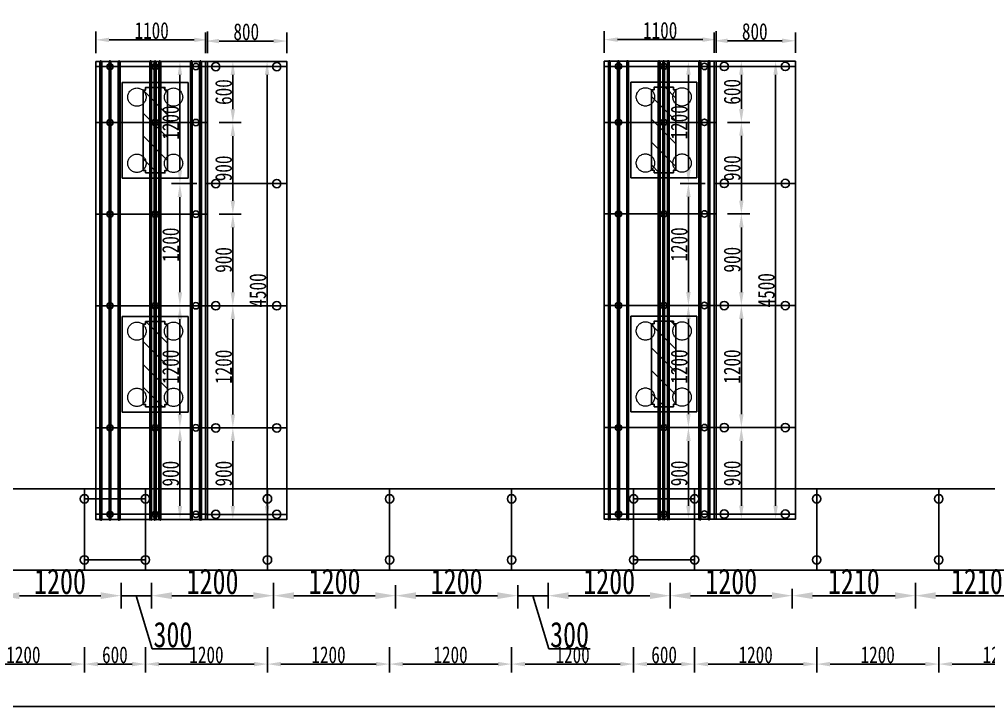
# Model space of a CAD drawing. Extents: x 0 to 558779, y 0 to 2762081.
# Drawn here: x 510754.6 to 510849.9, y 2757096.9 to 2757164.4 of the extents above; entities that cross this region are included whole.
import ezdxf

# ---------------------------------------------------------------- set-up
doc = ezdxf.new("R2010")
doc.units = 0
doc.header["$LTSCALE"] = 20
doc.header["$PDMODE"] = 34
doc.linetypes.add('CENTER', pattern=[2, 1.25, -0.25, 0.25, -0.25])
doc.linetypes.add('DASHED', pattern=[19.05, 12.7, -6.35])
for name, color, linetype, lineweight in [('Layer1', 1, 'Continuous', 15), ('Layer3', 6, 'CENTER', 9), ('构造细实', 5, 'Continuous', 15), ('细虚线', 2, 'DASHED', 15)]:
    doc.layers.add(name, color=color, linetype=linetype, lineweight=lineweight)
for name, color, linetype in [('QL-主线桥位平面', 190, 'Continuous'), ('粗实线', 1, 'Continuous'), ('细实线', 8, 'Continuous')]:
    doc.layers.add(name, color=color, linetype=linetype)
doc.styles.add('FS', font='仿宋_GB2312.ttf', dxfattribs={"width": 0.75})
doc.dimstyles.new('100', dxfattribs={"dimtxt": 2.5, "dimasz": 2, "dimexe": 1.25, "dimexo": 1.25, "dimgap": 0.125, "dimtad": 1, "dimdec": 0, "dimlfac": 100, "dimdsep": 46, "dimtxsty": 'FS', "dimcen": 0.001, "dimclrd": 7, "dimclre": 7, "dimclrt": 7, "dimadec": 4, "dimazin": 2, "dimtfac": 1, "dimtdec": 0, "dimtmove": 1, "dimatfit": 2, "dimfxlon": 1, "dimlwd": -1, "dimlwe": -1, "dimarcsym": 0})
doc.dimstyles.new('100-1.5', dxfattribs={"dimscale": 0.66, "dimtxt": 2.5, "dimasz": 2, "dimexe": 1.25, "dimexo": 1.25, "dimgap": 0.125, "dimtad": 1, "dimdec": 0, "dimlfac": 100, "dimdsep": 46, "dimtxsty": 'FS', "dimcen": 0.001, "dimclrd": 3, "dimclre": 3, "dimclrt": 7, "dimadec": 4, "dimazin": 2, "dimtfac": 1, "dimtdec": 0, "dimtmove": 1, "dimatfit": 2, "dimfxlon": 1, "dimlwd": -1, "dimlwe": -1, "dimarcsym": 0})

# ---------------------------------------------------------------- blocks, each defined once
blk = doc.blocks.new('*D1485')
at = {"color": 0}
for p, q in [((517736.657, 2758240.952), (517736.657, 2758238.477)), ((517748.657, 2758240.952), (517748.657, 2758238.477)), ((517747.337, 2758239.302), (517737.977, 2758239.302))]:
    blk.add_line(p, q, dxfattribs=at)
for points in [[(517737.977, 2758239.522), (517737.977, 2758239.082), (517736.657, 2758239.302)], [(517747.337, 2758239.082), (517747.337, 2758239.522), (517748.657, 2758239.302)]]:
    blk.add_solid(points, dxfattribs=at)
at = {"layer": 'DEFPOINTS', "color": 0}
for p in [(517736.657, 2758248.542), (517748.657, 2758248.542), (517736.657, 2758239.302)]:
    blk.add_point(p, dxfattribs=at)
at = {"color": 1, "insert": (517742.657, 2758240.21), "char_height": 1.65, "attachment_point": 5, "style": 'FS'}
blk.add_mtext('1200', dxfattribs=at)
blk = doc.blocks.new('*D1486')
at = {"color": 0}
for p, q in [((517724.657, 2758240.952), (517724.657, 2758238.477)), ((517736.657, 2758240.952), (517736.657, 2758238.477)), ((517735.337, 2758239.302), (517725.977, 2758239.302))]:
    blk.add_line(p, q, dxfattribs=at)
for points in [[(517725.977, 2758239.522), (517725.977, 2758239.082), (517724.657, 2758239.302)], [(517735.337, 2758239.082), (517735.337, 2758239.522), (517736.657, 2758239.302)]]:
    blk.add_solid(points, dxfattribs=at)
at = {"layer": 'DEFPOINTS', "color": 0}
for p in [(517724.657, 2758248.542), (517736.657, 2758248.542), (517724.657, 2758239.302)]:
    blk.add_point(p, dxfattribs=at)
at = {"color": 1, "insert": (517730.657, 2758240.21), "char_height": 1.65, "attachment_point": 5, "style": 'FS'}
blk.add_mtext('1200', dxfattribs=at)
blk = doc.blocks.new('*D1487')
at = {"color": 0}
for p, q in [((517712.657, 2758240.952), (517712.657, 2758238.477)), ((517724.657, 2758240.952), (517724.657, 2758238.477)), ((517723.337, 2758239.302), (517713.977, 2758239.302))]:
    blk.add_line(p, q, dxfattribs=at)
for points in [[(517713.977, 2758239.522), (517713.977, 2758239.082), (517712.657, 2758239.302)], [(517723.337, 2758239.082), (517723.337, 2758239.522), (517724.657, 2758239.302)]]:
    blk.add_solid(points, dxfattribs=at)
at = {"layer": 'DEFPOINTS', "color": 0}
for p in [(517712.657, 2758248.542), (517724.657, 2758248.542), (517712.657, 2758239.302)]:
    blk.add_point(p, dxfattribs=at)
at = {"color": 1, "insert": (517718.657, 2758240.21), "char_height": 1.65, "attachment_point": 5, "style": 'FS'}
blk.add_mtext('1200', dxfattribs=at)
blk = doc.blocks.new('*D1488')
at = {"color": 0}
for p, q in [((517706.657, 2758240.952), (517706.657, 2758238.477)), ((517712.657, 2758240.952), (517712.657, 2758238.477)), ((517711.337, 2758239.302), (517707.977, 2758239.302))]:
    blk.add_line(p, q, dxfattribs=at)
for points in [[(517707.977, 2758239.522), (517707.977, 2758239.082), (517706.657, 2758239.302)], [(517711.337, 2758239.082), (517711.337, 2758239.522), (517712.657, 2758239.302)]]:
    blk.add_solid(points, dxfattribs=at)
at = {"layer": 'DEFPOINTS', "color": 0}
for p in [(517706.657, 2758248.542), (517712.657, 2758248.542), (517706.657, 2758239.302)]:
    blk.add_point(p, dxfattribs=at)
at = {"color": 1, "insert": (517709.657, 2758240.21), "char_height": 1.65, "attachment_point": 5, "style": 'FS'}
blk.add_mtext('600', dxfattribs=at)
blk = doc.blocks.new('*D1489')
at = {"color": 0}
for p, q in [((517694.657, 2758240.952), (517694.657, 2758238.477)), ((517706.657, 2758240.952), (517706.657, 2758238.477)), ((517705.337, 2758239.302), (517695.977, 2758239.302))]:
    blk.add_line(p, q, dxfattribs=at)
for points in [[(517695.977, 2758239.522), (517695.977, 2758239.082), (517694.657, 2758239.302)], [(517705.337, 2758239.082), (517705.337, 2758239.522), (517706.657, 2758239.302)]]:
    blk.add_solid(points, dxfattribs=at)
at = {"layer": 'DEFPOINTS', "color": 0}
for p in [(517694.657, 2758248.542), (517706.657, 2758248.542), (517694.657, 2758239.302)]:
    blk.add_point(p, dxfattribs=at)
at = {"color": 1, "insert": (517700.657, 2758240.21), "char_height": 1.65, "attachment_point": 5, "style": 'FS'}
blk.add_mtext('1200', dxfattribs=at)
blk = doc.blocks.new('*D1490')
at = {"color": 0}
for p, q in [((517682.657, 2758240.952), (517682.657, 2758238.477)), ((517694.657, 2758240.952), (517694.657, 2758238.477)), ((517693.337, 2758239.302), (517683.977, 2758239.302))]:
    blk.add_line(p, q, dxfattribs=at)
for points in [[(517683.977, 2758239.522), (517683.977, 2758239.082), (517682.657, 2758239.302)], [(517693.337, 2758239.082), (517693.337, 2758239.522), (517694.657, 2758239.302)]]:
    blk.add_solid(points, dxfattribs=at)
at = {"layer": 'DEFPOINTS', "color": 0}
for p in [(517682.657, 2758248.542), (517694.657, 2758248.542), (517682.657, 2758239.302)]:
    blk.add_point(p, dxfattribs=at)
at = {"color": 1, "insert": (517688.657, 2758240.21), "char_height": 1.65, "attachment_point": 5, "style": 'FS'}
blk.add_mtext('1200', dxfattribs=at)
blk = doc.blocks.new('*D1491')
at = {"color": 0}
for p, q in [((517670.657, 2758240.952), (517670.657, 2758238.477)), ((517682.657, 2758240.952), (517682.657, 2758238.477)), ((517681.337, 2758239.302), (517671.977, 2758239.302))]:
    blk.add_line(p, q, dxfattribs=at)
for points in [[(517671.977, 2758239.522), (517671.977, 2758239.082), (517670.657, 2758239.302)], [(517681.337, 2758239.082), (517681.337, 2758239.522), (517682.657, 2758239.302)]]:
    blk.add_solid(points, dxfattribs=at)
at = {"layer": 'DEFPOINTS', "color": 0}
for p in [(517670.657, 2758248.542), (517682.657, 2758248.542), (517670.657, 2758239.302)]:
    blk.add_point(p, dxfattribs=at)
at = {"color": 1, "insert": (517676.657, 2758240.21), "char_height": 1.65, "attachment_point": 5, "style": 'FS'}
blk.add_mtext('1200', dxfattribs=at)
blk = doc.blocks.new('*D1492')
at = {"color": 0}
for p, q in [((517658.657, 2758240.952), (517658.657, 2758238.477)), ((517670.657, 2758240.952), (517670.657, 2758238.477)), ((517669.337, 2758239.302), (517659.977, 2758239.302))]:
    blk.add_line(p, q, dxfattribs=at)
for points in [[(517659.977, 2758239.522), (517659.977, 2758239.082), (517658.657, 2758239.302)], [(517669.337, 2758239.082), (517669.337, 2758239.522), (517670.657, 2758239.302)]]:
    blk.add_solid(points, dxfattribs=at)
at = {"layer": 'DEFPOINTS', "color": 0}
for p in [(517658.657, 2758248.542), (517670.657, 2758248.542), (517658.657, 2758239.302)]:
    blk.add_point(p, dxfattribs=at)
at = {"color": 1, "insert": (517664.657, 2758240.21), "char_height": 1.65, "attachment_point": 5, "style": 'FS'}
blk.add_mtext('1200', dxfattribs=at)
blk = doc.blocks.new('*D1493')
at = {"color": 0}
for p, q in [((517652.657, 2758240.952), (517652.657, 2758238.477)), ((517658.657, 2758240.952), (517658.657, 2758238.477)), ((517657.337, 2758239.302), (517653.977, 2758239.302))]:
    blk.add_line(p, q, dxfattribs=at)
for points in [[(517653.977, 2758239.522), (517653.977, 2758239.082), (517652.657, 2758239.302)], [(517657.337, 2758239.082), (517657.337, 2758239.522), (517658.657, 2758239.302)]]:
    blk.add_solid(points, dxfattribs=at)
at = {"layer": 'DEFPOINTS', "color": 0}
for p in [(517652.657, 2758248.542), (517658.657, 2758248.542), (517652.657, 2758239.302)]:
    blk.add_point(p, dxfattribs=at)
at = {"color": 1, "insert": (517655.657, 2758240.21), "char_height": 1.65, "attachment_point": 5, "style": 'FS'}
blk.add_mtext('600', dxfattribs=at)
blk = doc.blocks.new('*D1494')
at = {"color": 0}
for p, q in [((517640.657, 2758240.952), (517640.657, 2758238.477)), ((517652.657, 2758240.952), (517652.657, 2758238.477)), ((517651.337, 2758239.302), (517641.977, 2758239.302))]:
    blk.add_line(p, q, dxfattribs=at)
for points in [[(517641.977, 2758239.522), (517641.977, 2758239.082), (517640.657, 2758239.302)], [(517651.337, 2758239.082), (517651.337, 2758239.522), (517652.657, 2758239.302)]]:
    blk.add_solid(points, dxfattribs=at)
at = {"layer": 'DEFPOINTS', "color": 0}
for p in [(517640.657, 2758248.542), (517652.657, 2758248.542), (517640.657, 2758239.302)]:
    blk.add_point(p, dxfattribs=at)
at = {"color": 1, "insert": (517646.657, 2758240.21), "char_height": 1.65, "attachment_point": 5, "style": 'FS'}
blk.add_mtext('1200', dxfattribs=at)
blk = doc.blocks.new('*D1502')
at = {"color": 0}
for p, q in [((517550.657, 2758236.773), (517550.657, 2758234.298)), ((518015.657, 2758236.773), (518015.657, 2758234.298)), ((517551.977, 2758235.123), (518014.337, 2758235.123))]:
    blk.add_line(p, q, dxfattribs=at)
for points in [[(517551.977, 2758235.343), (517551.977, 2758234.903), (517550.657, 2758235.123)], [(518014.337, 2758234.903), (518014.337, 2758235.343), (518015.657, 2758235.123)]]:
    blk.add_solid(points, dxfattribs=at)
at = {"layer": 'DEFPOINTS', "color": 0}
for p in [(517550.657, 2758248.542), (518015.657, 2758242.542), (518015.657, 2758235.123)]:
    blk.add_point(p, dxfattribs=at)
at = {"color": 1, "insert": (517783.157, 2758236.031), "char_height": 1.65, "attachment_point": 5, "style": 'FS'}
blk.add_mtext('46500', dxfattribs=at)
blk = doc.blocks.new('50')
at = {"layer": '构造细实'}
h = blk.add_hatch(dxfattribs=at)
h.set_pattern_fill('ANSI31', color=4, scale=50, style=0)
edge = h.paths.add_edge_path()
edge.add_line((-395, 120), (395, 120))
edge.add_line((395, 120), (395, 95))
edge.add_line((395, 95), (420, 95))
edge.add_line((420, 95), (420, -95))
edge.add_line((420, -95), (395, -95))
edge.add_line((395, -95), (395, -120))
edge.add_line((395, -120), (-395, -120))
edge.add_line((-395, -120), (-395, -95))
edge.add_line((-395, -95), (-420, -95))
edge.add_line((-420, -95), (-420, 0))
edge.add_line((-420, 0), (-420, 95))
at = {"layer": '粗实线'}
for p, q in [((-470, 325), (-470, -325)), ((470, 325), (-470, 325)), ((470, 325), (470, -325)), ((470, -325), (-470, -325))]:
    blk.add_line(p, q, dxfattribs=at)
at = {"layer": '粗实线', "color": 4}
blk.add_line((420, 0), (420, 85), dxfattribs=at)
for points in [[(-395, 120), (395, 120), (395, 95), (420, 95), (420, -95), (395, -95), (395, -120), (-395, -120), (-395, -95), (-420, -95), (-420, 0), (-420, 95)], [(-395, 120), (-395, 95), (-420, 95)]]:
    blk.add_lwpolyline(points, dxfattribs=at)
at = {"layer": '细虚线', "ltscale": 5}
for centre in [(-325, 180), (325, 180), (-325, -180), (325, -180)]:
    blk.add_circle(centre, 90, dxfattribs=at)
blk = doc.blocks.new('a')
at = {"layer": 'Layer3', "ltscale": 30}
for p, q in [((-1081.7, 2294.3), (-766.5, 2294.3)), ((-1076.9, 2281), (-1076.9, 2305.3)), ((-776.9, 2285.2), (-776.9, 2301.1))]:
    blk.add_line(p, q, dxfattribs=at)
at = {"layer": '细实线', "color": 5, "ltscale": 30}
for p, q in [((-1082.9, 2301.6), (-1082.7, 2301.8)), ((-1082.9, 2299), (-1082.9, 2301.6)), ((-1082.9, 2299), (-1082.7, 2298.8)), ((-1082.9, 2289.6), (-1082.7, 2289.8)), ((-1082.9, 2287), (-1082.9, 2289.6)), ((-1081.9, 2301.8), (-1082.7, 2301.8)), ((-1081.9, 2298.8), (-1082.7, 2298.8)), ((-1081.9, 2289.8), (-1082.7, 2289.8)), ((-1081.9, 2298.3), (-1081.9, 2303.1)), ((-1081.9, 2303.1), (-783.4, 2303.1)), ((-1081.9, 2298.3), (-783.4, 2298.3)), ((-1081.9, 2285.5), (-1081.9, 2290.3)), ((-1081.9, 2290.3), (-783.4, 2290.3)), ((-1070.4, 2297.9), (-1070.4, 2298.3)), ((-1070.4, 2290.3), (-1070.4, 2290.6)), ((-1070.1, 2297.7), (-1068.6, 2297.7)), ((-1070.1, 2290.9), (-1068.6, 2290.9)), ((-1068.1, 2291.4), (-1068.1, 2297.2)), ((-1067.6, 2291.4), (-1067.6, 2297.2)), ((-1067.1, 2297.7), (-1065.6, 2297.7)), ((-1067.1, 2290.9), (-1065.6, 2290.9)), ((-1065.4, 2297.9), (-1065.4, 2298.3)), ((-1065.4, 2290.3), (-1065.4, 2290.6)), ((-929.4, 2297.9), (-929.4, 2298.3)), ((-929.4, 2290.3), (-929.4, 2290.6)), ((-929.1, 2297.7), (-927.6, 2297.7)), ((-929.1, 2290.9), (-927.6, 2290.9)), ((-927.1, 2291.4), (-927.1, 2297.2)), ((-926.6, 2291.4), (-926.6, 2297.2)), ((-926.1, 2297.7), (-924.6, 2297.7)), ((-926.1, 2290.9), (-924.6, 2290.9)), ((-924.4, 2297.9), (-924.4, 2298.3)), ((-924.4, 2290.3), (-924.4, 2290.6)), ((-797.9, 2296.8), (-797.9, 2298.3)), ((-797.9, 2296.8), (-788.6, 2296.8)), ((-797.9, 2291.8), (-788.6, 2291.8)), ((-797.9, 2290.3), (-797.9, 2291.8)), ((-788.4, 2297.9), (-788.4, 2298.3)), ((-788.4, 2290.3), (-788.4, 2290.6)), ((-788.1, 2297.7), (-786.6, 2297.7)), ((-788.1, 2290.9), (-786.6, 2290.9)), ((-786.1, 2291.4), (-786.1, 2297.2)), ((-785.6, 2291.4), (-785.6, 2297.2)), ((-785.1, 2297.7), (-783.6, 2297.7)), ((-785.1, 2290.9), (-783.6, 2290.9)), ((-783.4, 2298.3), (-783.4, 2303.1)), ((-783.4, 2298.3), (-771.5, 2298.3)), ((-783.4, 2297.9), (-783.4, 2298.3)), ((-783.4, 2297.7), (-771.7, 2297.7)), ((-783.4, 2290.9), (-771.7, 2290.9)), ((-783.4, 2290.3), (-783.4, 2290.6)), ((-783.4, 2290.3), (-771.5, 2290.3)), ((-783.4, 2285.5), (-783.4, 2290.3)), ((-771.5, 2297.4), (-771.7, 2297.7)), ((-771.5, 2291.1), (-771.7, 2290.9)), ((-770.9, 2297.7), (-771.5, 2298.3)), ((-771.5, 2291.1), (-771.5, 2297.4)), ((-770.9, 2290.9), (-771.5, 2290.3)), ((-770.9, 2290.9), (-770.9, 2297.7)), ((-1082.9, 2287), (-1082.7, 2286.8)), ((-1081.9, 2286.8), (-1082.7, 2286.8)), ((-1081.9, 2285.5), (-783.4, 2285.5))]:
    blk.add_line(p, q, dxfattribs=at)
for centre, radius, start, end in [((-1070.1, 2297.9), 0.25, 180, 270), ((-1070.1, 2290.6), 0.25, 90, 180), ((-1068.6, 2297.2), 0.5, 0, 90), ((-1068.6, 2291.4), 0.5, 270, 0), ((-1067.1, 2297.2), 0.5, 90, 180), ((-1067.1, 2291.4), 0.5, 180, 270), ((-1065.6, 2297.9), 0.25, 270, 0), ((-1065.6, 2290.6), 0.25, 0, 90), ((-929.1, 2297.9), 0.25, 180, 270), ((-929.1, 2290.6), 0.25, 90, 180), ((-927.6, 2297.2), 0.5, 0, 90), ((-927.6, 2291.4), 0.5, 270, 0), ((-926.1, 2297.2), 0.5, 90, 180), ((-926.1, 2291.4), 0.5, 180, 270), ((-924.6, 2297.9), 0.25, 270, 0), ((-924.6, 2290.6), 0.25, 0, 90), ((-788.6, 2294.3), 2.5, 270, 90), ((-788.1, 2297.9), 0.25, 180, 270), ((-788.1, 2290.6), 0.25, 90, 180), ((-786.6, 2297.2), 0.5, 0, 90), ((-786.6, 2291.4), 0.5, 270, 0), ((-785.1, 2297.2), 0.5, 90, 180), ((-785.1, 2291.4), 0.5, 180, 270), ((-783.6, 2297.9), 0.25, 270, 0), ((-783.6, 2290.6), 0.25, 0, 90)]:
    blk.add_arc(centre, radius, start, end, dxfattribs=at)
blk = doc.blocks.new('*U1388')
at = {"layer": 'Layer1', "ltscale": 30, "xscale": 0.009999999776482596, "yscale": 0.009999999776482596, "zscale": 0.009999999776482596, "rotation": 89.9999983127665}
blk.add_blockref('a', (22.931, 9.247), dxfattribs=at)
blk = doc.blocks.new('*U1387')
at = {"color": 0, "linetype": 'ByBlock', "lineweight": -2, "transparency": 16777216}
for p in [(0, 42), (0, 39), (0, 36), (0, 33), (0, 30), (0, 27), (0, 24), (0, 21), (0, 18), (0, 15), (0, 12), (0, 9), (0, 6), (0, 3), (0, 0)]:
    blk.add_blockref('*U1388', p, dxfattribs=at)
blk = doc.blocks.new('*U1386')
at = {"color": 1}
blk.add_blockref('*U1387', (0, -19.5), dxfattribs=at)
blk = doc.blocks.new('*U1385')
at = {"color": 0, "linetype": 'ByBlock', "lineweight": -2, "transparency": 16777216}
for p in [(0, 0), (0.45, 0), (0.9, 0)]:
    blk.add_blockref('*U1386', p, dxfattribs=at)
blk = doc.blocks.new('*D1389')
at = {"color": 0}
for p, q in [((520145.961, 2757270.631), (520145.961, 2757272.76)), ((520156.961, 2757270.631), (520156.961, 2757272.76)), ((520147.281, 2757271.935), (520155.641, 2757271.935))]:
    blk.add_line(p, q, dxfattribs=at)
for points in [[(520147.281, 2757272.155), (520147.281, 2757271.715), (520145.961, 2757271.935)], [(520155.641, 2757271.715), (520155.641, 2757272.155), (520156.961, 2757271.935)]]:
    blk.add_solid(points, dxfattribs=at)
at = {"layer": 'DEFPOINTS', "color": 0}
for p in [(520156.961, 2757271.935), (520145.961, 2757269.806), (520156.961, 2757269.806)]:
    blk.add_point(p, dxfattribs=at)
at = {"color": 1, "insert": (520151.461, 2757272.842), "char_height": 1.65, "attachment_point": 5, "style": 'FS'}
blk.add_mtext('1100', dxfattribs=at)
blk = doc.blocks.new('*D1390')
at = {"color": 0}
for p, q in [((520157.793, 2757233.806), (520160.268, 2757233.806)), ((520159.443, 2757226.126), (520159.443, 2757232.486)), ((520157.793, 2757224.806), (520160.268, 2757224.806))]:
    blk.add_line(p, q, dxfattribs=at)
for points in [[(520159.663, 2757232.486), (520159.223, 2757232.486), (520159.443, 2757233.806)], [(520159.223, 2757226.126), (520159.663, 2757226.126), (520159.443, 2757224.806)]]:
    blk.add_solid(points, dxfattribs=at)
at = {"layer": 'DEFPOINTS', "color": 0}
for p in [(520155.761, 2757233.806), (520159.443, 2757233.806), (520156.961, 2757224.806)]:
    blk.add_point(p, dxfattribs=at)
at = {"color": 1, "insert": (520158.536, 2757229.306), "char_height": 1.65, "attachment_point": 5, "rotation": 90, "style": 'FS'}
blk.add_mtext('900', dxfattribs=at)
blk = doc.blocks.new('*D1391')
at = {"color": 0}
for p, q in [((520157.793, 2757245.806), (520160.268, 2757245.806)), ((520159.443, 2757235.126), (520159.443, 2757244.486)), ((520157.793, 2757233.806), (520160.268, 2757233.806))]:
    blk.add_line(p, q, dxfattribs=at)
for points in [[(520159.663, 2757244.486), (520159.223, 2757244.486), (520159.443, 2757245.806)], [(520159.223, 2757235.126), (520159.663, 2757235.126), (520159.443, 2757233.806)]]:
    blk.add_solid(points, dxfattribs=at)
at = {"layer": 'DEFPOINTS', "color": 0}
for p in [(520156.061, 2757245.806), (520159.443, 2757245.806), (520155.761, 2757233.806)]:
    blk.add_point(p, dxfattribs=at)
at = {"color": 1, "insert": (520158.536, 2757239.806), "char_height": 1.65, "attachment_point": 5, "rotation": 90, "style": 'FS'}
blk.add_mtext('1200', dxfattribs=at)
blk = doc.blocks.new('*D1392')
at = {"color": 0}
for p, q in [((520158.086, 2757254.806), (520160.268, 2757254.806)), ((520159.443, 2757247.126), (520159.443, 2757253.486)), ((520157.793, 2757245.806), (520160.268, 2757245.806))]:
    blk.add_line(p, q, dxfattribs=at)
for points in [[(520159.663, 2757253.486), (520159.223, 2757253.486), (520159.443, 2757254.806)], [(520159.223, 2757247.126), (520159.663, 2757247.126), (520159.443, 2757245.806)]]:
    blk.add_solid(points, dxfattribs=at)
at = {"layer": 'DEFPOINTS', "color": 0}
for p in [(520157.261, 2757254.806), (520159.443, 2757254.806), (520156.061, 2757245.806)]:
    blk.add_point(p, dxfattribs=at)
at = {"color": 1, "insert": (520158.536, 2757250.306), "char_height": 1.65, "attachment_point": 5, "rotation": 90, "style": 'FS'}
blk.add_mtext('900', dxfattribs=at)
blk = doc.blocks.new('*D1393')
at = {"color": 0}
for p, q in [((520158.086, 2757263.806), (520160.268, 2757263.806)), ((520159.443, 2757256.126), (520159.443, 2757262.486)), ((520158.086, 2757254.806), (520160.268, 2757254.806))]:
    blk.add_line(p, q, dxfattribs=at)
for points in [[(520159.663, 2757262.486), (520159.223, 2757262.486), (520159.443, 2757263.806)], [(520159.223, 2757256.126), (520159.663, 2757256.126), (520159.443, 2757254.806)]]:
    blk.add_solid(points, dxfattribs=at)
at = {"layer": 'DEFPOINTS', "color": 0}
for p in [(520157.261, 2757263.806), (520159.443, 2757263.806), (520157.261, 2757254.806)]:
    blk.add_point(p, dxfattribs=at)
at = {"color": 1, "insert": (520158.536, 2757259.306), "char_height": 1.65, "attachment_point": 5, "rotation": 90, "style": 'FS'}
blk.add_mtext('900', dxfattribs=at)
blk = doc.blocks.new('*D1394')
at = {"color": 0}
for p, q in [((520157.793, 2757269.806), (520160.268, 2757269.806)), ((520159.443, 2757265.126), (520159.443, 2757268.486)), ((520158.086, 2757263.806), (520160.268, 2757263.806))]:
    blk.add_line(p, q, dxfattribs=at)
for points in [[(520159.663, 2757268.486), (520159.223, 2757268.486), (520159.443, 2757269.806)], [(520159.223, 2757265.126), (520159.663, 2757265.126), (520159.443, 2757263.806)]]:
    blk.add_solid(points, dxfattribs=at)
at = {"layer": 'DEFPOINTS', "color": 0}
for p in [(520156.061, 2757269.806), (520159.443, 2757269.806), (520157.261, 2757263.806)]:
    blk.add_point(p, dxfattribs=at)
at = {"color": 1, "insert": (520158.536, 2757266.806), "char_height": 1.65, "attachment_point": 5, "rotation": 90, "style": 'FS'}
blk.add_mtext('600', dxfattribs=at)
blk = doc.blocks.new('*D1395')
at = {"color": 0}
for p, q in [((520161.159, 2757269.806), (520163.634, 2757269.806)), ((520162.809, 2757268.486), (520162.809, 2757226.126)), ((520161.159, 2757224.806), (520163.634, 2757224.806))]:
    blk.add_line(p, q, dxfattribs=at)
for points in [[(520163.029, 2757268.486), (520162.589, 2757268.486), (520162.809, 2757269.806)], [(520162.589, 2757226.126), (520163.029, 2757226.126), (520162.809, 2757224.806)]]:
    blk.add_solid(points, dxfattribs=at)
at = {"layer": 'DEFPOINTS', "color": 0}
for p in [(520156.961, 2757269.806), (520156.961, 2757224.806), (520162.809, 2757224.806)]:
    blk.add_point(p, dxfattribs=at)
at = {"color": 1, "insert": (520161.902, 2757247.306), "char_height": 1.65, "attachment_point": 5, "rotation": 90, "style": 'FS'}
blk.add_mtext('4500', dxfattribs=at)
blk = doc.blocks.new('*U1399')
at = {"layer": 'Layer1', "ltscale": 30, "xscale": 0.009999999776482596, "yscale": 0.009999999776482596, "zscale": 0.009999999776482596, "rotation": 89.9999983127665}
blk.add_blockref('a', (22.931, 9.247), dxfattribs=at)
blk = doc.blocks.new('*U1398')
at = {"color": 0, "linetype": 'ByBlock', "lineweight": -2, "transparency": 16777216}
for p in [(0, 42), (0, 39), (0, 36), (0, 33), (0, 30), (0, 27), (0, 24), (0, 21), (0, 18), (0, 15), (0, 12), (0, 9), (0, 6), (0, 3), (0, 0)]:
    blk.add_blockref('*U1399', p, dxfattribs=at)
blk = doc.blocks.new('*U1397')
at = {"color": 1}
blk.add_blockref('*U1398', (0, -19.5), dxfattribs=at)
blk = doc.blocks.new('*U1396')
at = {"color": 0, "linetype": 'ByBlock', "lineweight": -2, "transparency": 16777216}
for p in [(0, 0), (0.9, 0)]:
    blk.add_blockref('*U1397', p, dxfattribs=at)
blk = doc.blocks.new('*U1403')
at = {"layer": 'Layer1', "ltscale": 30, "xscale": 0.009999999776482596, "yscale": 0.009999999776482596, "zscale": 0.009999999776482596, "rotation": 89.9999983127665}
blk.add_blockref('a', (22.931, 9.247), dxfattribs=at)
blk = doc.blocks.new('*U1402')
at = {"color": 0, "linetype": 'ByBlock', "lineweight": -2, "transparency": 16777216}
for p in [(0, 42), (0, 39), (0, 36), (0, 33), (0, 30), (0, 27), (0, 24), (0, 21), (0, 18), (0, 15), (0, 12), (0, 9), (0, 6), (0, 3), (0, 0)]:
    blk.add_blockref('*U1403', p, dxfattribs=at)
blk = doc.blocks.new('*U1401')
at = {"color": 1}
blk.add_blockref('*U1402', (0, -19.5), dxfattribs=at)
blk = doc.blocks.new('*U1400')
at = {"color": 0, "linetype": 'ByBlock', "lineweight": -2, "transparency": 16777216}
for p in [(0, 0), (0.9, 0), (1.8, 0)]:
    blk.add_blockref('*U1401', p, dxfattribs=at)
blk = doc.blocks.new('*D1367')
at = {"color": 0}
for p, q in [((518412.612, 2757772.84), (518412.612, 2757774.854)), ((518420.612, 2757772.84), (518420.612, 2757774.854)), ((518413.932, 2757774.029), (518419.292, 2757774.029))]:
    blk.add_line(p, q, dxfattribs=at)
for points in [[(518413.932, 2757774.249), (518413.932, 2757773.809), (518412.612, 2757774.029)], [(518419.292, 2757773.809), (518419.292, 2757774.249), (518420.612, 2757774.029)]]:
    blk.add_solid(points, dxfattribs=at)
at = {"layer": 'DEFPOINTS', "color": 0}
for p in [(518420.612, 2757774.029), (518412.612, 2757772.015), (518420.612, 2757772.015)]:
    blk.add_point(p, dxfattribs=at)
at = {"color": 1, "insert": (518416.612, 2757774.937), "char_height": 1.65, "attachment_point": 5, "style": 'FS'}
blk.add_mtext('800', dxfattribs=at)
blk = doc.blocks.new('*D1368')
at = {"color": 0}
for p, q in [((518411.738, 2757772.015), (518409.263, 2757772.015)), ((518410.088, 2757761.335), (518410.088, 2757770.695)), ((518411.738, 2757760.015), (518409.263, 2757760.015))]:
    blk.add_line(p, q, dxfattribs=at)
for points in [[(518410.308, 2757770.695), (518409.868, 2757770.695), (518410.088, 2757772.015)], [(518409.868, 2757761.335), (518410.308, 2757761.335), (518410.088, 2757760.015)]]:
    blk.add_solid(points, dxfattribs=at)
at = {"layer": 'DEFPOINTS', "color": 0}
for p in [(518410.088, 2757772.015), (518412.612, 2757772.015), (518412.612, 2757760.015)]:
    blk.add_point(p, dxfattribs=at)
at = {"color": 1, "insert": (518409.181, 2757766.015), "char_height": 1.65, "attachment_point": 5, "rotation": 90, "style": 'FS'}
blk.add_mtext('1200', dxfattribs=at)
blk = doc.blocks.new('*D1369')
at = {"color": 0}
for p, q in [((518411.738, 2757760.015), (518409.263, 2757760.015)), ((518410.088, 2757758.695), (518410.088, 2757749.335)), ((518411.738, 2757748.015), (518409.263, 2757748.015))]:
    blk.add_line(p, q, dxfattribs=at)
for points in [[(518410.308, 2757758.695), (518409.868, 2757758.695), (518410.088, 2757760.015)], [(518409.868, 2757749.335), (518410.308, 2757749.335), (518410.088, 2757748.015)]]:
    blk.add_solid(points, dxfattribs=at)
at = {"layer": 'DEFPOINTS', "color": 0}
for p in [(518412.612, 2757760.015), (518410.088, 2757748.015), (518412.612, 2757748.015)]:
    blk.add_point(p, dxfattribs=at)
at = {"color": 1, "insert": (518409.181, 2757754.015), "char_height": 1.65, "attachment_point": 5, "rotation": 90, "style": 'FS'}
blk.add_mtext('1200', dxfattribs=at)
blk = doc.blocks.new('*D1370')
at = {"color": 0}
for p, q in [((518411.738, 2757736.015), (518409.263, 2757736.015)), ((518410.088, 2757734.695), (518410.088, 2757728.335)), ((518411.738, 2757727.015), (518409.263, 2757727.015))]:
    blk.add_line(p, q, dxfattribs=at)
for points in [[(518410.308, 2757734.695), (518409.868, 2757734.695), (518410.088, 2757736.015)], [(518409.868, 2757728.335), (518410.308, 2757728.335), (518410.088, 2757727.015)]]:
    blk.add_solid(points, dxfattribs=at)
at = {"layer": 'DEFPOINTS', "color": 0}
for p in [(518412.612, 2757736.015), (518410.088, 2757727.015), (518412.612, 2757727.015)]:
    blk.add_point(p, dxfattribs=at)
at = {"color": 1, "insert": (518409.181, 2757731.515), "char_height": 1.65, "attachment_point": 5, "rotation": 90, "style": 'FS'}
blk.add_mtext('900', dxfattribs=at)
blk = doc.blocks.new('*D1371')
at = {"color": 0}
for p, q in [((518411.738, 2757748.015), (518409.263, 2757748.015)), ((518410.088, 2757746.695), (518410.088, 2757737.335)), ((518411.738, 2757736.015), (518409.263, 2757736.015))]:
    blk.add_line(p, q, dxfattribs=at)
for points in [[(518410.308, 2757746.695), (518409.868, 2757746.695), (518410.088, 2757748.015)], [(518409.868, 2757737.335), (518410.308, 2757737.335), (518410.088, 2757736.015)]]:
    blk.add_solid(points, dxfattribs=at)
at = {"layer": 'DEFPOINTS', "color": 0}
for p in [(518412.612, 2757748.015), (518410.088, 2757736.015), (518412.612, 2757736.015)]:
    blk.add_point(p, dxfattribs=at)
at = {"color": 1, "insert": (518409.181, 2757742.015), "char_height": 1.65, "attachment_point": 5, "rotation": 90, "style": 'FS'}
blk.add_mtext('1200', dxfattribs=at)
blk = doc.blocks.new('*D463')
at = {"color": 7, "transparency": 16777216}
for p, q in [((510752.579, 2757109.039), (510752.579, 2757106.522)), ((510754.579, 2757107.772), (510762.579, 2757107.772))]:
    blk.add_line(p, q, dxfattribs=at)
at = {"color": 7, "linetype": 'ByBlock', "transparency": 16777216}
blk.add_line((510764.579, 2757109.039), (510764.579, 2757106.522), dxfattribs=at)
at = {"color": 7, "transparency": 16777216}
for points in [[(510754.579, 2757108.106), (510754.579, 2757107.439), (510752.579, 2757107.772)], [(510762.579, 2757107.439), (510762.579, 2757108.106), (510764.579, 2757107.772)]]:
    blk.add_solid(points, dxfattribs=at)
at = {"layer": 'DEFPOINTS', "color": 0, "transparency": 16777216}
for p in [(510752.579, 2757110.289), (510764.579, 2757110.289), (510764.579, 2757107.772)]:
    blk.add_point(p, dxfattribs=at)
at = {"color": 7, "transparency": 16777216, "insert": (510758.579, 2757109.161), "char_height": 2.5, "attachment_point": 5, "style": 'FS'}
blk.add_mtext('1200', dxfattribs=at)
blk = doc.blocks.new('*D464')
at = {"color": 7, "transparency": 16777216}
for p, q in [((510764.579, 2757109.039), (510764.579, 2757106.522)), ((510762.579, 2757107.772), (510760.579, 2757107.772)), ((510764.579, 2757107.772), (510767.579, 2757107.772)), ((510767.648, 2757102.542), (510766.079, 2757107.772)), ((510769.579, 2757107.772), (510771.579, 2757107.772)), ((510771.712, 2757102.542), (510767.648, 2757102.542))]:
    blk.add_line(p, q, dxfattribs=at)
at = {"color": 7, "linetype": 'ByBlock', "transparency": 16777216}
blk.add_line((510767.579, 2757109.039), (510767.579, 2757106.522), dxfattribs=at)
at = {"color": 7, "transparency": 16777216}
for points in [[(510762.579, 2757107.439), (510762.579, 2757108.106), (510764.579, 2757107.772)], [(510769.579, 2757108.106), (510769.579, 2757107.439), (510767.579, 2757107.772)]]:
    blk.add_solid(points, dxfattribs=at)
at = {"layer": 'DEFPOINTS', "color": 0, "transparency": 16777216}
for p in [(510764.579, 2757110.289), (510767.579, 2757110.289), (510767.579, 2757107.772)]:
    blk.add_point(p, dxfattribs=at)
at = {"color": 7, "transparency": 16777216, "insert": (510769.68, 2757103.931), "char_height": 2.5, "attachment_point": 5, "style": 'FS'}
blk.add_mtext('300', dxfattribs=at)
blk = doc.blocks.new('*D465')
at = {"color": 7, "transparency": 16777216}
for p, q in [((510767.579, 2757109.039), (510767.579, 2757106.522)), ((510769.579, 2757107.772), (510777.579, 2757107.772))]:
    blk.add_line(p, q, dxfattribs=at)
at = {"color": 7, "linetype": 'ByBlock', "transparency": 16777216}
blk.add_line((510779.579, 2757109.039), (510779.579, 2757106.522), dxfattribs=at)
at = {"color": 7, "transparency": 16777216}
for points in [[(510769.579, 2757108.106), (510769.579, 2757107.439), (510767.579, 2757107.772)], [(510777.579, 2757107.439), (510777.579, 2757108.106), (510779.579, 2757107.772)]]:
    blk.add_solid(points, dxfattribs=at)
at = {"layer": 'DEFPOINTS', "color": 0, "transparency": 16777216}
for p in [(510767.579, 2757110.289), (510779.579, 2757110.289), (510779.579, 2757107.772)]:
    blk.add_point(p, dxfattribs=at)
at = {"color": 7, "transparency": 16777216, "insert": (510773.579, 2757109.161), "char_height": 2.5, "attachment_point": 5, "style": 'FS'}
blk.add_mtext('1200', dxfattribs=at)
blk = doc.blocks.new('*D466')
at = {"color": 7, "transparency": 16777216}
for p, q in [((510779.579, 2757109.039), (510779.579, 2757106.522)), ((510781.579, 2757107.772), (510789.579, 2757107.772))]:
    blk.add_line(p, q, dxfattribs=at)
at = {"color": 7, "linetype": 'ByBlock', "transparency": 16777216}
blk.add_line((510791.579, 2757108.812), (510791.579, 2757106.522), dxfattribs=at)
at = {"color": 7, "transparency": 16777216}
for points in [[(510781.579, 2757108.106), (510781.579, 2757107.439), (510779.579, 2757107.772)], [(510789.579, 2757107.439), (510789.579, 2757108.106), (510791.579, 2757107.772)]]:
    blk.add_solid(points, dxfattribs=at)
at = {"layer": 'DEFPOINTS', "color": 0, "transparency": 16777216}
for p in [(510779.579, 2757110.289), (510791.579, 2757110.062), (510791.579, 2757107.772)]:
    blk.add_point(p, dxfattribs=at)
at = {"color": 7, "transparency": 16777216, "insert": (510785.579, 2757109.161), "char_height": 2.5, "attachment_point": 5, "style": 'FS'}
blk.add_mtext('1200', dxfattribs=at)
blk = doc.blocks.new('*D467')
at = {"color": 7, "transparency": 16777216}
for p, q in [((510791.579, 2757108.812), (510791.579, 2757106.522)), ((510793.579, 2757107.772), (510801.579, 2757107.772))]:
    blk.add_line(p, q, dxfattribs=at)
at = {"color": 7, "linetype": 'ByBlock', "transparency": 16777216}
blk.add_line((510803.579, 2757108.812), (510803.579, 2757106.522), dxfattribs=at)
at = {"color": 7, "transparency": 16777216}
for points in [[(510793.579, 2757108.106), (510793.579, 2757107.439), (510791.579, 2757107.772)], [(510801.579, 2757107.439), (510801.579, 2757108.106), (510803.579, 2757107.772)]]:
    blk.add_solid(points, dxfattribs=at)
at = {"layer": 'DEFPOINTS', "color": 0, "transparency": 16777216}
for p in [(510791.579, 2757110.062), (510803.579, 2757110.062), (510803.579, 2757107.772)]:
    blk.add_point(p, dxfattribs=at)
at = {"color": 7, "transparency": 16777216, "insert": (510797.579, 2757109.161), "char_height": 2.5, "attachment_point": 5, "style": 'FS'}
blk.add_mtext('1200', dxfattribs=at)
blk = doc.blocks.new('*D468')
at = {"color": 7, "transparency": 16777216}
for p, q in [((510803.579, 2757108.812), (510803.579, 2757106.522)), ((510801.579, 2757107.772), (510799.579, 2757107.772)), ((510803.579, 2757107.772), (510806.579, 2757107.772)), ((510806.648, 2757102.542), (510805.079, 2757107.772)), ((510808.579, 2757107.772), (510810.579, 2757107.772)), ((510810.712, 2757102.542), (510806.648, 2757102.542))]:
    blk.add_line(p, q, dxfattribs=at)
at = {"color": 7, "linetype": 'ByBlock', "transparency": 16777216}
blk.add_line((510806.579, 2757109.039), (510806.579, 2757106.522), dxfattribs=at)
at = {"color": 7, "transparency": 16777216}
for points in [[(510801.579, 2757107.439), (510801.579, 2757108.106), (510803.579, 2757107.772)], [(510808.579, 2757108.106), (510808.579, 2757107.439), (510806.579, 2757107.772)]]:
    blk.add_solid(points, dxfattribs=at)
at = {"layer": 'DEFPOINTS', "color": 0, "transparency": 16777216}
for p in [(510803.579, 2757110.062), (510806.579, 2757110.289), (510806.579, 2757107.772)]:
    blk.add_point(p, dxfattribs=at)
at = {"color": 7, "transparency": 16777216, "insert": (510808.68, 2757103.931), "char_height": 2.5, "attachment_point": 5, "style": 'FS'}
blk.add_mtext('300', dxfattribs=at)
blk = doc.blocks.new('*D469')
at = {"color": 7, "transparency": 16777216}
for p, q in [((510806.579, 2757109.039), (510806.579, 2757106.522)), ((510808.579, 2757107.772), (510816.579, 2757107.772))]:
    blk.add_line(p, q, dxfattribs=at)
at = {"color": 7, "linetype": 'ByBlock', "transparency": 16777216}
blk.add_line((510818.579, 2757109.039), (510818.579, 2757106.522), dxfattribs=at)
at = {"color": 7, "transparency": 16777216}
for points in [[(510808.579, 2757108.106), (510808.579, 2757107.439), (510806.579, 2757107.772)], [(510816.579, 2757107.439), (510816.579, 2757108.106), (510818.579, 2757107.772)]]:
    blk.add_solid(points, dxfattribs=at)
at = {"layer": 'DEFPOINTS', "color": 0, "transparency": 16777216}
for p in [(510806.579, 2757110.289), (510818.579, 2757110.289), (510818.579, 2757107.772)]:
    blk.add_point(p, dxfattribs=at)
at = {"color": 7, "transparency": 16777216, "insert": (510812.579, 2757109.161), "char_height": 2.5, "attachment_point": 5, "style": 'FS'}
blk.add_mtext('1200', dxfattribs=at)
blk = doc.blocks.new('*D470')
at = {"color": 7, "transparency": 16777216}
for p, q in [((510818.579, 2757109.039), (510818.579, 2757106.522)), ((510820.579, 2757107.772), (510828.579, 2757107.772))]:
    blk.add_line(p, q, dxfattribs=at)
at = {"color": 7, "linetype": 'ByBlock', "transparency": 16777216}
blk.add_line((510830.579, 2757108.44), (510830.579, 2757106.522), dxfattribs=at)
at = {"color": 7, "transparency": 16777216}
for points in [[(510820.579, 2757108.106), (510820.579, 2757107.439), (510818.579, 2757107.772)], [(510828.579, 2757107.439), (510828.579, 2757108.106), (510830.579, 2757107.772)]]:
    blk.add_solid(points, dxfattribs=at)
at = {"layer": 'DEFPOINTS', "color": 0, "transparency": 16777216}
for p in [(510818.579, 2757110.289), (510830.579, 2757109.69), (510830.579, 2757107.772)]:
    blk.add_point(p, dxfattribs=at)
at = {"color": 7, "transparency": 16777216, "insert": (510824.579, 2757109.161), "char_height": 2.5, "attachment_point": 5, "style": 'FS'}
blk.add_mtext('1200', dxfattribs=at)
blk = doc.blocks.new('*D471')
at = {"color": 7, "transparency": 16777216}
for p, q in [((510830.579, 2757108.44), (510830.579, 2757106.522)), ((510832.579, 2757107.772), (510840.679, 2757107.772))]:
    blk.add_line(p, q, dxfattribs=at)
at = {"color": 7, "linetype": 'ByBlock', "transparency": 16777216}
blk.add_line((510842.679, 2757109.039), (510842.679, 2757106.522), dxfattribs=at)
at = {"color": 7, "transparency": 16777216}
for points in [[(510832.579, 2757108.106), (510832.579, 2757107.439), (510830.579, 2757107.772)], [(510840.679, 2757107.439), (510840.679, 2757108.106), (510842.679, 2757107.772)]]:
    blk.add_solid(points, dxfattribs=at)
at = {"layer": 'DEFPOINTS', "color": 0, "transparency": 16777216}
for p in [(510842.679, 2757110.289), (510830.579, 2757109.69), (510842.679, 2757107.772)]:
    blk.add_point(p, dxfattribs=at)
at = {"color": 7, "transparency": 16777216, "insert": (510836.629, 2757109.161), "char_height": 2.5, "attachment_point": 5, "style": 'FS'}
blk.add_mtext('1210', dxfattribs=at)
blk = doc.blocks.new('*D472')
at = {"color": 7, "linetype": 'ByBlock', "transparency": 16777216}
blk.add_line((510854.779, 2757109.067), (510854.779, 2757106.522), dxfattribs=at)
at = {"color": 7, "transparency": 16777216}
for p, q in [((510842.679, 2757109.039), (510842.679, 2757106.522)), ((510844.679, 2757107.772), (510852.779, 2757107.772))]:
    blk.add_line(p, q, dxfattribs=at)
for points in [[(510844.679, 2757108.106), (510844.679, 2757107.439), (510842.679, 2757107.772)], [(510852.779, 2757107.439), (510852.779, 2757108.106), (510854.779, 2757107.772)]]:
    blk.add_solid(points, dxfattribs=at)
at = {"layer": 'DEFPOINTS', "color": 0, "transparency": 16777216}
for p in [(510842.679, 2757110.289), (510854.779, 2757110.317), (510854.779, 2757107.772)]:
    blk.add_point(p, dxfattribs=at)
at = {"color": 7, "transparency": 16777216, "insert": (510848.729, 2757109.161), "char_height": 2.5, "attachment_point": 5, "style": 'FS'}
blk.add_mtext('1210', dxfattribs=at)
blk = doc.blocks.new('西引桥+主桥栈桥')
at = {"color": 7}
for p, q in [((518045.657, 2758256.542), (517549.557, 2758256.542)), ((517549.557, 2758248.542), (518015.657, 2758248.542))]:
    blk.add_line(p, q, dxfattribs=at)
at = {"color": 1}
for p, q in [((517652.657, 2758256.542), (517652.657, 2758248.542)), ((517658.657, 2758256.542), (517658.657, 2758248.542)), ((517670.657, 2758256.542), (517670.657, 2758248.542)), ((517682.657, 2758256.542), (517682.657, 2758248.542)), ((517694.657, 2758256.542), (517694.657, 2758248.542)), ((517706.657, 2758256.542), (517706.657, 2758248.542)), ((517712.657, 2758256.542), (517712.657, 2758248.542)), ((517724.657, 2758256.542), (517724.657, 2758248.542)), ((517736.657, 2758256.542), (517736.657, 2758248.542)), ((517652.657, 2758255.542), (517658.657, 2758255.542)), ((517706.657, 2758255.542), (517712.657, 2758255.542)), ((517652.657, 2758249.542), (517658.657, 2758249.542)), ((517706.657, 2758249.542), (517712.657, 2758249.542))]:
    blk.add_line(p, q, dxfattribs=at)
at = {"color": 5}
for centre in [(517652.657, 2758255.542), (517658.657, 2758255.542), (517670.657, 2758255.542), (517682.657, 2758255.542), (517694.657, 2758255.542), (517706.657, 2758255.542), (517712.657, 2758255.542), (517724.657, 2758255.542), (517736.657, 2758255.542), (517652.657, 2758249.542), (517658.657, 2758249.542), (517670.657, 2758249.542), (517682.657, 2758249.542), (517694.657, 2758249.542), (517706.657, 2758249.542), (517712.657, 2758249.542), (517724.657, 2758249.542), (517736.657, 2758249.542)]:
    blk.add_circle(centre, 0.41, dxfattribs=at)
for base, p1, p2, picture, middle in [((518015.657, 2758235.123), (517550.657, 2758248.542), (518015.657, 2758242.542), '*D1502', (517783.157, 2758236.031)), ((517640.657, 2758239.302), (517652.657, 2758248.542), (517640.657, 2758248.542), '*D1494', (517646.657, 2758240.21)), ((517652.657, 2758239.302), (517658.657, 2758248.542), (517652.657, 2758248.542), '*D1493', (517655.657, 2758240.21)), ((517658.657, 2758239.302), (517670.657, 2758248.542), (517658.657, 2758248.542), '*D1492', (517664.657, 2758240.21)), ((517670.657, 2758239.302), (517682.657, 2758248.542), (517670.657, 2758248.542), '*D1491', (517676.657, 2758240.21)), ((517682.657, 2758239.302), (517694.657, 2758248.542), (517682.657, 2758248.542), '*D1490', (517688.657, 2758240.21)), ((517694.657, 2758239.302), (517706.657, 2758248.542), (517694.657, 2758248.542), '*D1489', (517700.657, 2758240.21)), ((517706.657, 2758239.302), (517712.657, 2758248.542), (517706.657, 2758248.542), '*D1488', (517709.657, 2758240.21)), ((517712.657, 2758239.302), (517724.657, 2758248.542), (517712.657, 2758248.542), '*D1487', (517718.657, 2758240.21)), ((517724.657, 2758239.302), (517736.657, 2758248.542), (517724.657, 2758248.542), '*D1486', (517730.657, 2758240.21)), ((517736.657, 2758239.302), (517748.657, 2758248.542), (517736.657, 2758248.542), '*D1485', (517742.657, 2758240.21))]:
    dim = blk.add_linear_dim(base=base, p1=p1, p2=p2, dimstyle='100-1.5', override={"dimclrd": 0, "dimclre": 0, "dimclrt": 1})
    dim.commit()
    dim.dimension.update_dxf_attribs({"geometry": picture, "text_midpoint": middle})
blk = doc.blocks.new('西引桥平台')
at = {"color": 1}
for p, q in [((520145.961, 2757269.306), (520156.961, 2757269.306)), ((520145.961, 2757263.806), (520156.961, 2757263.806)), ((520145.961, 2757254.806), (520156.961, 2757254.806)), ((520145.961, 2757245.806), (520156.961, 2757245.806)), ((520145.961, 2757233.806), (520156.961, 2757233.806)), ((520145.961, 2757225.306), (520156.961, 2757225.306))]:
    blk.add_line(p, q, dxfattribs=at)
at = {"color": 7}
blk.add_lwpolyline([(520145.961, 2757269.806), (520156.961, 2757269.806), (520156.961, 2757224.806), (520145.961, 2757224.806), (520145.961, 2757269.806)], dxfattribs=at)
at = {"color": 5}
for centre in [(520147.361, 2757269.306), (520151.811, 2757269.306), (520155.811, 2757269.306), (520147.361, 2757263.806), (520151.811, 2757263.806), (520155.811, 2757263.806), (520147.361, 2757254.806), (520151.811, 2757254.806), (520155.811, 2757254.806), (520147.361, 2757245.806), (520151.811, 2757245.806), (520155.811, 2757245.806), (520147.361, 2757233.806), (520151.811, 2757233.806), (520155.811, 2757233.806), (520147.361, 2757225.306), (520151.811, 2757225.306), (520155.811, 2757225.306)]:
    blk.add_circle(centre, 0.315, dxfattribs=at)
at = {"color": 7, "xscale": -1, "rotation": 359.9999983140211}
for name, p in [('*U1400', (520148.25, 2757245.828)), ('*U1396', (520156.25, 2757245.828))]:
    blk.add_blockref(name, p, dxfattribs=at)
at = {"color": 7, "rotation": 1.6859789955e-06}
blk.add_blockref('*U1385', (520151.372, 2757245.828), dxfattribs=at)
at = {"layer": 'QL-主线桥位平面', "xscale": 0.0100000000000035, "yscale": 0.0100000000000035, "zscale": 0.0100000000000035}
for p, rotation in [((520151.811, 2757263.056), 90.0000000008249), ((520151.811, 2757263.056), 90.0000000008249), ((520151.811, 2757240.056), 90.00000000095383), ((520151.811, 2757240.056), 90.0000000008249), ((520151.811, 2757240.056), 90.00000000095383), ((520151.811, 2757240.056), 90.0000000008249)]:
    blk.add_blockref('50', p, dxfattribs=dict(at, rotation=rotation))
dim = blk.add_linear_dim(base=(520156.961, 2757271.935), p1=(520145.961, 2757269.806), p2=(520156.961, 2757269.806), dimstyle='100-1.5', override={"dimclrd": 0, "dimclre": 0, "dimclrt": 1})
dim.commit()
dim.dimension.update_dxf_attribs({"geometry": '*D1389', "text_midpoint": (520151.461, 2757272.842)})
for base, p1, p2, picture, middle in [((520159.443, 2757269.806), (520157.261, 2757263.806), (520156.061, 2757269.806), '*D1394', (520158.536, 2757266.806)), ((520162.809, 2757224.806), (520156.961, 2757269.806), (520156.961, 2757224.806), '*D1395', (520161.902, 2757247.306)), ((520159.443, 2757263.806), (520157.261, 2757254.806), (520157.261, 2757263.806), '*D1393', (520158.536, 2757259.306)), ((520159.443, 2757254.806), (520156.061, 2757245.806), (520157.261, 2757254.806), '*D1392', (520158.536, 2757250.306)), ((520159.443, 2757245.806), (520155.761, 2757233.806), (520156.061, 2757245.806), '*D1391', (520158.536, 2757239.806)), ((520159.443, 2757233.806), (520156.961, 2757224.806), (520155.761, 2757233.806), '*D1390', (520158.536, 2757229.306))]:
    dim = blk.add_linear_dim(base=base, p1=p1, p2=p2, angle=90, dimstyle='100-1.5', override={"dimclrd": 0, "dimclre": 0, "dimclrt": 1})
    dim.commit()
    dim.dimension.update_dxf_attribs({"geometry": picture, "text_midpoint": middle})
blk = doc.blocks.new('西引桥支栈桥')
at = {"color": 1}
for p, q in [((518412.612, 2757771.515), (518420.612, 2757771.515)), ((518412.612, 2757760.015), (518420.612, 2757760.015)), ((518412.612, 2757748.015), (518420.612, 2757748.015)), ((518412.612, 2757736.015), (518420.612, 2757736.015)), ((518412.612, 2757727.515), (518420.612, 2757727.515))]:
    blk.add_line(p, q, dxfattribs=at)
at = {"color": 7}
blk.add_lwpolyline([(518412.612, 2757772.015), (518412.612, 2757727.015), (518420.612, 2757727.015), (518420.612, 2757772.015), (518412.612, 2757772.015)], dxfattribs=at)
at = {"color": 5}
for centre in [(518413.612, 2757771.515), (518419.612, 2757771.515), (518413.612, 2757760.015), (518419.612, 2757760.015), (518413.612, 2757748.015), (518419.612, 2757748.015), (518413.612, 2757736.015), (518419.612, 2757736.015), (518413.612, 2757727.515), (518419.612, 2757727.515)]:
    blk.add_circle(centre, 0.41, dxfattribs=at)
at = {"color": 0}
dim = blk.add_linear_dim(base=(518420.612, 2757774.029), p1=(518412.612, 2757772.015), p2=(518420.612, 2757772.015), dimstyle='100-1.5', override={"dimclrd": 0, "dimclre": 0, "dimclrt": 1}, dxfattribs=at)
dim.commit()
dim.dimension.update_dxf_attribs({"geometry": '*D1367', "text_midpoint": (518416.612, 2757774.937)})
for base, p1, p2, picture, middle in [((518410.088, 2757772.015), (518412.612, 2757760.015), (518412.612, 2757772.015), '*D1368', (518409.181, 2757766.015)), ((518410.088, 2757748.015), (518412.612, 2757760.015), (518412.612, 2757748.015), '*D1369', (518409.181, 2757754.015)), ((518410.088, 2757736.015), (518412.612, 2757748.015), (518412.612, 2757736.015), '*D1371', (518409.181, 2757742.015)), ((518410.088, 2757727.015), (518412.612, 2757736.015), (518412.612, 2757727.015), '*D1370', (518409.181, 2757731.515))]:
    dim = blk.add_linear_dim(base=base, p1=p1, p2=p2, angle=90, dimstyle='100-1.5', override={"dimclrd": 0, "dimclre": 0, "dimclrt": 1}, dxfattribs=at)
    dim.commit()
    dim.dimension.update_dxf_attribs({"geometry": picture, "text_midpoint": middle})

msp = doc.modelspace()

# ---------------------------------------------------------------- block references
at = {"color": 1}
for p in [(-9383.871, -109.539, 2), (-9333.871, -109.517, 2)]:
    msp.add_blockref('西引桥平台', p, dxfattribs=at)
at = {"layer": 'QL-主线桥位平面', "color": 3}
for p in [(-7639.721, -611.749, 2), (-7589.721, -611.726, 2)]:
    msp.add_blockref('西引桥支栈桥', p, dxfattribs=at)
at = {"layer": 'QL-主线桥位平面', "color": 1, "rotation": 359.9999999999822}
msp.add_blockref('西引桥+主桥栈桥', (-6891.678, -1138.253), dxfattribs=at)

# ---------------------------------------------------------------- dimensions: what is measured, and where the dimension line sits
for base, p1, p2, picture, middle in [((510764.579, 2757107.772), (510752.579, 2757110.289), (510764.579, 2757110.289), '*D463', (510758.579, 2757109.161)), ((510767.579, 2757107.772), (510764.579, 2757110.289), (510767.579, 2757110.289), '*D464', (510767.773, 2757103.931)), ((510779.579, 2757107.772), (510767.579, 2757110.289), (510779.579, 2757110.289), '*D465', (510773.579, 2757109.161)), ((510791.579, 2757107.772), (510779.579, 2757110.289), (510791.579, 2757110.062), '*D466', (510785.579, 2757109.161)), ((510803.579, 2757107.772), (510791.579, 2757110.062), (510803.579, 2757110.062), '*D467', (510797.579, 2757109.161)), ((510806.579, 2757107.772), (510803.579, 2757110.062), (510806.579, 2757110.289), '*D468', (510806.773, 2757103.931)), ((510818.579, 2757107.772), (510806.579, 2757110.289), (510818.579, 2757110.289), '*D469', (510812.579, 2757109.161)), ((510830.579, 2757107.772), (510818.579, 2757110.289), (510830.579, 2757109.69), '*D470', (510824.579, 2757109.161)), ((510842.679, 2757107.772), (510830.579, 2757109.69), (510842.679, 2757110.289), '*D471', (510836.629, 2757109.161)), ((510854.779, 2757107.772), (510842.679, 2757110.289), (510854.779, 2757110.317), '*D472', (510848.729, 2757109.161))]:
    dim = msp.add_linear_dim(base=base, p1=p1, p2=p2, dimstyle='100')
    dim.commit()
    dim.dimension.update_dxf_attribs({"geometry": picture, "text_midpoint": middle})

doc.saveas('drawing.dxf')
